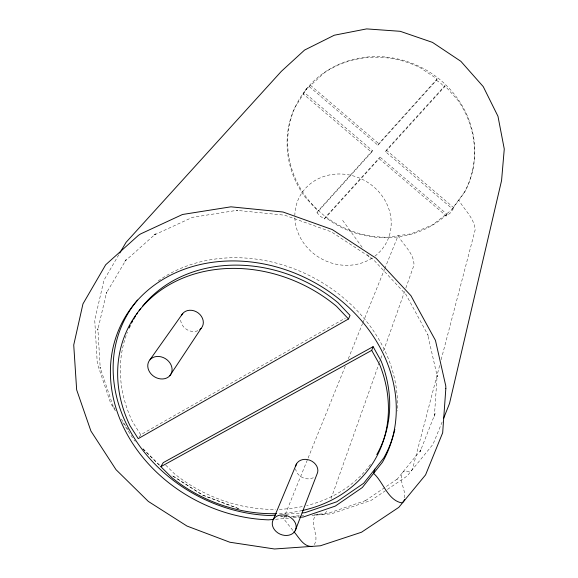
<?xml version="1.0" encoding="UTF-8"?>
<svg xmlns="http://www.w3.org/2000/svg" width="578" height="578" viewBox="0 0 578 578"><rect width="100%" height="100%" fill="white"/><g stroke="black" fill="none" stroke-linecap="round" stroke-linejoin="round"><path stroke-width="0.43" stroke-dasharray="2.89 2.17" d="M404.708 497.839C405.46 490.989 401.291 484.79 401.32 477.97A19.76 8.049 64.1 0 1 402.945 472.031L404.94 470.954L409.867 471.518L411.601 470.571L412.656 468.491L439.793 364.884M441.166 359.661L475.145 229.928C474.473 218.166 464.047 209.604 458.701 199.916L458.426 200.797M472.566 170.633L472.811 169.795M452.928 209.315L453.499 207.524L464.452 192.59A94.944 89.164 27.7 0 0 458.318 100.782L444.879 85.696L386.328 150.128L385.519 151.725L452.928 209.315L450.154 213.109L446.397 216.042L379.175 158.704L380.006 157.093L446.989 214.236L446.397 216.042M331.1 498.532L379.312 362.738M379.616 361.893L380.519 359.35M380.823 358.497L382.325 354.256M383.532 350.86L404.629 291.449M405.828 288.054L413.971 265.143C414.253 253.475 403.285 245.058 398.112 235.701L384.869 268.409M442.177 421.94L433.001 444.316L407.143 476.041L386.328 490.151M284.737 515.742L283.574 518.625L293.357 531.03M285.322 514.304L345.254 366.264M348.303 358.736L362.522 323.608M362.861 322.77L384.529 269.247M385.519 151.725L444.258 87.105L444.879 85.696M309.346 86.649L377.911 145.222L436.448 80.335L437.105 78.955L420.105 67.648A94.944 89.164 27.7 0 0 324.533 72.64L305.762 89.857L303.212 93.925L371.582 152.238L316.997 212.74L320.306 216.28L324.403 218.961L379.175 158.704M377.911 145.222L378.749 143.655L437.105 78.955M371.582 152.238L372.449 150.641L304.331 92.523L303.212 93.925M324.403 218.961L325.4 217.191L380.006 157.093M316.997 212.74L318.023 210.984L372.449 150.641M118.786 254.732L103.953 280.207L94.734 320.096L97.292 363.511L110.752 403.495L116.561 412.634M314.316 544.62C318.76 537.345 312.792 529.246 313.471 521.493A19.096 9.089 65.2 0 1 315.696 515.432L317.958 514.225L323.304 514.478L325.277 513.416L326.577 511.263M304.331 92.523L294.455 108.252A94.944 89.164 27.7 0 0 305.054 197.098L318.023 210.984M139.06 437.344L140.743 434.743L345.333 318.095M305.762 89.857L307.424 87.791M446.989 214.236C414.419 245.224 359.928 244.732 325.4 217.191M385.584 490.657L371.184 500.346L331.432 513.813L311.687 515.424M286.211 514.225L300.473 513.054M291.298 516.407L303.739 515.388M314.403 514.521L327.733 513.43L366.336 500.324L365.245 500.808L397.975 478.57L396.927 479.451L421.507 449.142L420.112 451.729L435.082 413.624L434.367 416.471L437.149 375.483L437.351 376.834L427.633 334.359L428.139 335.377L406.009 294.578L372.911 259.067L331.346 231.843L284.665 215.189L236.698 210.363L237.572 210.24L192.488 217.335L153.343 235.383L155.641 233.844L124.205 261.87L126.148 259.652L106.135 293.443L106.634 292.078L97.754 330.081L97.877 328.745L100.232 368.403L100.016 367.268L113.071 406.11L112.609 405.337L115.029 409.145M292.93 516.956L299.18 516.443M275.562 519.275L289.845 518.112M293.429 517.823L298.804 517.382M285.966 516.84L286.637 516.797L280.409 515.887M280.453 516.147L286.681 517.057M238.909 508.683L202.979 495.194L171.355 474.986M238.331 508.597L202.95 495.317L171.074 474.95M436.448 80.335L440.804 83.232L444.258 87.105M310.444 85.277L378.749 143.655M386.328 150.128L453.499 207.524M165.72 465.124L174.412 473.758A139.161 117.016 27.7 0 0 275.655 509.399M143.026 448.745L159.68 465.268M133.98 440.053L135.259 441.325M142.947 448.947L159.607 465.471M342.638 220.363L362.702 248.07M367.456 254.631L370.628 259.002M121.315 419.043L128.569 430.465M122.847 422.532L133.496 439.287M140.743 434.743L132.485 421.687A139.161 117.016 27.7 0 1 127.42 332.133M372.059 258.12A49.101 44.687 27.7 0 1 295.358 222.898A49.101 44.687 27.7 0 1 359.552 178.096A49.101 44.687 27.7 0 1 374.84 256.184M302.345 510.504A139.941 117.457 27.7 0 1 277.483 513.611M370.455 464.409A139.161 117.016 27.7 0 1 306.622 505.584M302.251 506.574A139.161 117.016 27.7 0 1 279.268 509.319M158.191 280.951A146.913 123.555 27.7 0 1 315.017 278.48A146.913 123.555 27.7 0 1 397.361 411.016M197.842 330.724A11.863 10.079 33.2 0 1 180.618 319.591M313.319 477.739A11.473 9.429 23.3 0 1 295.596 468.888M464.712 191.723L451.013 210.414L432.77 224.712L411.276 233.787L387.968 237.182A94.77 89.034 27.7 0 1 288.191 132.579A94.77 89.034 27.7 0 1 407.779 61.745A94.77 89.034 27.7 0 1 464.712 191.723"/><path stroke-width="0.87" d="M374.898 469.148L373.583 473.375C383.308 481.879 387.607 500.086 401.573 502.86L403.415 501.755L404.535 499.479M276.58 513.64A139.941 117.457 27.7 0 1 172.085 477.833L160.85 466.684L371.712 350.384L373.099 346.67L381.119 361.04A139.161 117.016 27.7 0 1 376.784 454.604M295.206 530.741A12.319 9.855 23.5 0 0 282.823 514.919A12.319 9.855 23.5 0 0 274.637 529.932A12.319 9.855 23.5 0 0 295.206 530.741L316.932 474.278A11.473 9.429 23.3 0 0 309.765 460.196A11.473 9.429 23.3 0 0 295.633 466.367M443.514 418.588L449.518 403.487L501.567 180.546L504.269 149.008L497.969 116.272L483.244 86.621L460.868 61.319L432.467 42.382L400.222 31.306L366.64 28.9L334.294 35.222L304.577 50.062L281.334 71.354L126.069 242.334L119.697 253.178M273.199 519.73L296.427 464.033M348.505 318.969L336.541 306.333A139.941 117.457 27.7 0 0 169.209 284.817A139.941 117.457 27.7 0 0 129.906 425.531L138.214 438.644L348.505 318.969L350.037 315.415L338.144 302.836A139.161 117.016 27.7 0 0 142.419 306.427M160.85 466.684L163.234 462.66L373.099 346.67M169.795 375.765A12.774 10.592 32.8 0 0 161.154 356.85A12.774 10.592 32.8 0 0 148.821 370.527A12.774 10.592 32.8 0 0 169.795 375.765L201.115 328.42M149.991 359.733L182.778 313.428M275.576 515.106L270.266 515.54A146.913 123.555 27.7 0 1 133.439 436.737A146.913 123.555 27.7 0 1 137.492 300.061M302.258 512.91L304.931 512.686L336.772 501.783L363.685 483.266L383.713 458.058A146.913 123.555 27.7 0 0 394.825 429.346M273.784 519.42L268.438 519.853A147.737 124.017 27.7 0 1 110.832 362.009A147.737 124.017 27.7 0 1 290.199 271.378A147.737 124.017 27.7 0 1 382.434 462.255L362.312 487.543L335.276 506.104L303.277 517.021L299.693 517.31M311.874 546.427C303.24 546.745 298.898 537.135 293.899 531.717M371.712 350.384L379.782 364.819A139.941 117.457 27.7 0 1 302.345 510.504M129.154 328.022A139.161 117.016 27.7 0 1 130.288 325.58M131.495 323.16A139.161 117.016 27.7 0 1 132.774 320.768M133.67 319.186A139.161 117.016 27.7 0 1 135.541 316.065M136.524 314.533A139.161 117.016 27.7 0 1 137.535 313.009M139.103 310.769A139.161 117.016 27.7 0 1 140.736 308.573M181.362 315.646A11.863 10.079 33.2 0 1 198.276 313.009A11.863 10.079 33.2 0 1 199.8 329.612M445.84 388.459L442.676 432.778L425.574 474.878L398.798 507.361L361.496 532.237L320.306 545.798L274.499 548.984L229.842 542.236L186.997 526.059L148.322 501.422L116.005 469.647L90.919 431.044L76.657 389.832L73.731 344.979L82.957 303.891L105.695 264.767L138.438 235.34L140.584 233.931L182.496 214.489L230.911 206.823L283.047 212.018L332.256 229.567L376.076 258.265L410.929 295.69L435.451 340.384L445.783 385.952L445.84 388.459"/></g></svg>
